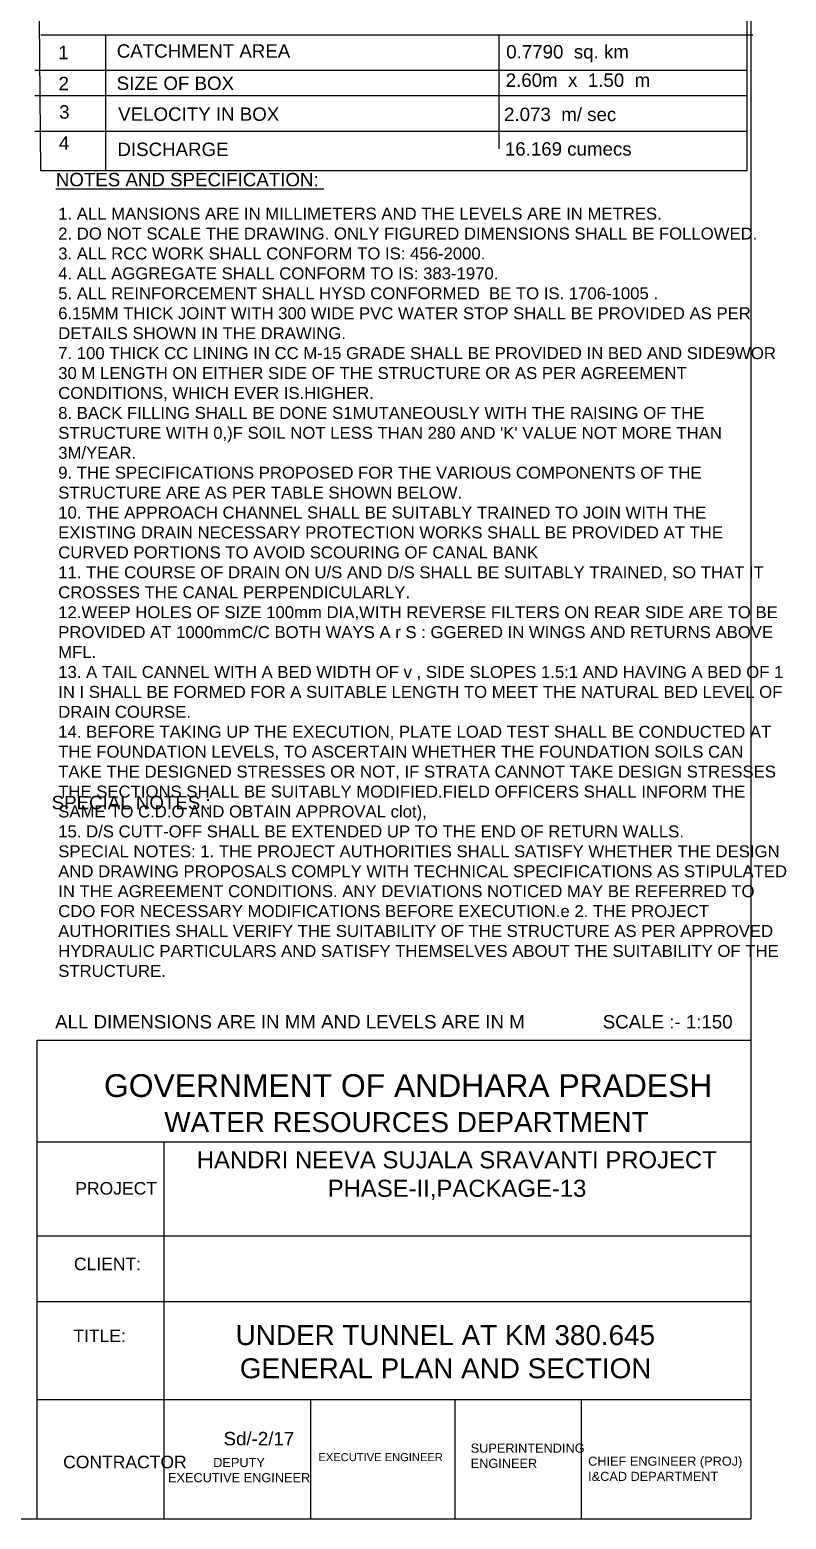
# Model space of a CAD drawing. Header units: millimetres. Extents: x 5757051 to 5765147, y 20977832 to 20981769.
# Drawn here: x 5763819 to 5765147, y 20977832 to 20980448 of the extents above; entities that cross this region are included whole.
import ezdxf

# ---------------------------------------------------------------- set-up
doc = ezdxf.new("R2010")
doc.units = ezdxf.units.MM
doc.header["$MEASUREMENT"] = 0
doc.layers.add('DIMENSIONS', color=7, linetype='Continuous')
doc.styles.get("Standard").update_dxf_attribs({"font": 'arial.ttf', "height": 23.5})

msp = doc.modelspace()

# ---------------------------------------------------------------- linework, layer by layer
at = {"layer": 'DIMENSIONS', "color": 0}
for points in [[(5765084.7, 20977831.8), (5757050.8, 20977831.8), (5757050.8, 20981769.1), (5765084.7, 20981769.1)], [(5763831.8, 20978673.2), (5765084.7, 20978673.2), (5765084.7, 20977831.8), (5763831.8, 20977831.8)]]:
    msp.add_lwpolyline(points, close=True, dxfattribs=at)
for points in [[(5763826.6, 20981527.2), (5765077.4, 20981527.2), (5765077.4, 20980200.4), (5763838, 20980200.4), (5763826.6, 20981527.2)], [(5763838.1, 20980439.1), (5765088.2, 20980439.1)], [(5763951.8, 20980439.1), (5763951.8, 20980200.4)], [(5764641.9, 20980439.1), (5764641.9, 20980239.1)], [(5763827.4, 20980377), (5765077.4, 20980377)], [(5763827.4, 20980332.4), (5765077.4, 20980332.4)], [(5763827.4, 20980270.3), (5765077.4, 20980270.3)], [(5763831.8, 20978494.5), (5765084.7, 20978494.5)], [(5764054, 20978494.5), (5764054, 20977831.8)], [(5763831.8, 20978329.7), (5765084.7, 20978329.7)], [(5763831.8, 20978214.1), (5765084.7, 20978214.1)], [(5763831.8, 20978041.9), (5765084.7, 20978041.9)], [(5764311.6, 20978041.9), (5764311.6, 20977831.8)], [(5764565, 20978041.9), (5764565, 20977831.8)], [(5764786.9, 20978041.9), (5764786.9, 20977831.8)]]:
    msp.add_lwpolyline(points, dxfattribs=at)

# ---------------------------------------------------------------- texts
for s, p in [('1', (5763868.6, 20980396.5)), ('CATCHMENT AREA', (5763971.4, 20980399.1)), ('0.7790  sq. km', (5764655.1, 20980397.8)), ('2', (5763869.2, 20980342)), ('SIZE OF BOX', (5763971.2, 20980342.4)), ('2.60m  x  1.50  m', (5764654.2, 20980347.9)), ('3', (5763870.3, 20980292)), ('VELOCITY IN BOX', (5763973.9, 20980288.2)), ('2.073  m/ sec', (5764651.3, 20980287.8)), ('4', (5763869.7, 20980237.4)), ('DISCHARGE', (5763972.5, 20980226.4)), ('16.169 cumecs', (5764652.7, 20980227.1)), ('%%UNOTES AND SPECIFICATION: ', (5763864.4, 20980173.2)), ('SPECIAL NOTES :', (5763857.1, 20979078.9)), ('ALL DIMENSIONS ARE IN MM AND LEVELS ARE IN M               SCALE :- 1:150', (5763863.2, 20978693.8)), ('Sd/-2/17', (5764158.9, 20977961.6))]:
    msp.add_text(s, height=23.5, dxfattribs=at).set_placement(p)
at = {"layer": 'DIMENSIONS', "color": 0, "attachment_point": 1}
for s, insert, char_height, width in [("1. ALL MANSIONS ARE IN MILLIMETERS AND THE LEVELS ARE IN METRES. \\P2. DO NOT SCALE THE DRAWING. ONLY FIGURED DIMENSIONS SHALL BE FOLLOWED. \\P3. ALL RCC WORK SHALL CONFORM TO IS: 456-2000. \\P4. ALL AGGREGATE SHALL CONFORM TO IS: 383-1970. \\P5. ALL REINFORCEMENT SHALL HYSD CONFORMED  BE TO IS. 1706-1005 .   \\P6.15MM THICK JOINT WITH 300 WIDE PVC WATER STOP SHALL BE PROVIDED AS PER DETAILS SHOWN IN THE DRAWING.  \\P7. 100 THICK CC LINING IN CC M-15 GRADE SHALL BE PROVIDED IN BED AND SIDE9WOR 30 M LENGTH ON EITHER SIDE OF THE STRUCTURE OR AS PER AGREEMENT CONDITIONS, WHICH EVER IS.HIGHER. \\P8. BACK FILLING SHALL BE DONE S1MUTANEOUSLY WITH THE RAISING OF THE STRUCTURE WITH 0,)F SOIL NOT LESS THAN 280 AND 'K' VALUE NOT MORE THAN 3M/YEAR. \\P9. THE SPECIFICATIONS PROPOSED FOR THE VARIOUS COMPONENTS OF THE STRUCTURE ARE AS PER TABLE SHOWN BELOW. \\P10. THE APPROACH CHANNEL SHALL BE SUITABLY TRAINED TO JOIN WITH THE EXISTING DRAIN NECESSARY PROTECTION WORKS SHALL BE PROVIDED AT THE CURVED PORTIONS TO AVOID SCOURING OF CANAL BANK \\P11. THE COURSE OF DRAIN ON U/S AND D/S SHALL BE SUITABLY TRAINED, SO THAT IT CROSSES THE CANAL PERPENDICULARLY.  \\P12.WEEP HOLES OF SIZE 100mm DIA,WITH REVERSE FILTERS ON REAR SIDE ARE TO BE PROVIDED AT 1000mmC/C BOTH WAYS A r S : GGERED IN WINGS AND RETURNS ABOVE MFL. \\P13. A TAIL CANNEL WITH A BED WIDTH OF v , SIDE SLOPES 1.5:1 AND HAVING A BED OF 1 IN I SHALL BE FORMED FOR A SUITABLE LENGTH TO MEET THE NATURAL BED LEVEL OF DRAIN COURSE. \\P14. BEFORE TAKING UP THE EXECUTION, PLATE LOAD TEST SHALL BE CONDUCTED AT THE FOUNDATION LEVELS, TO ASCERTAIN WHETHER THE FOUNDATION SOILS CAN TAKE THE DESIGNED STRESSES OR NOT, IF STRATA CANNOT TAKE DESIGN STRESSES THE SECTIONS SHALL BE SUITABLY MODIFIED.FIELD OFFICERS SHALL INFORM THE SAME TO C.D.O AND OBTAIN APPROVAL clot),   \\P15. D/S CUTT-OFF SHALL BE EXTENDED UP TO THE END OF RETURN WALLS. \\PSPECIAL NOTES: 1. THE PROJECT AUTHORITIES SHALL SATISFY WHETHER THE DESIGN AND DRAWING PROPOSALS COMPLY WITH TECHNICAL SPECIFICATIONS AS STIPULATED IN THE AGREEMENT CONDITIONS. ANY DEVIATIONS NOTICED MAY BE REFERRED TO CDO FOR NECESSARY MODIFICATIONS BEFORE EXECUTION.e 2. THE PROJECT AUTHORITIES SHALL VERIFY THE SUITABILITY OF THE STRUCTURE AS PER APPROVED HYDRAULIC PARTICULARS AND SATISFY THEMSELVES ABOUT THE SUITABILITY OF THE STRUCTURE. ", (5763868.6, 20980135.7), 21, 1275.945), ('\\pi73.899;{\\H1.7021x;GOVERNMENT OF ANDHARA PRADESH  \\P\\pi179.83;\\H0.875x;WATER RESOURCES DEPARTMENT }', (5763875.1, 20978613.5), 23.5, 1208.353), ('\\pi3.175;HANDRI NEEVA SUJALA SRAVANTI PROJECT \\P\\pi233;PHASE-II,PACKAGE-13', (5764108.7, 20978478.1), 30, 915.047), ('PROJECT ', (5763898.6, 20978424), 22, 162.336), ('CLIENT:', (5763896.2, 20978291.2), 22, 162.336), ('TITLE:', (5763895.1, 20978165), 22, 162.336), ('\\pi24.865;UNDER TUNNEL AT KM 380.645 \\P\\pi32.087;GENERAL PLAN AND SECTION ', (5764155.3, 20978172.7), 35, 780.29), ('SUPERINTENDING \\PENGINEER  ', (5764592.7, 20977964.6), 16, 393.681), ('CONTRACTOR ', (5763877.3, 20977943.3), 22, 162.336), ('\\pi152.46;DEPUTY \\P\\pi73.043;EXECUTIVE ENGINEER ', (5763988.3, 20977939.4), 16, 393.681), ('EXECUTIVE ENGINEER ', (5764325.4, 20977947.8), 14, 249.524), ('CHIEF ENGINEER (PROJ) \\PI&CAD DEPARTMENT ', (5764798.9, 20977941.7), 16, 270.075)]:
    msp.add_mtext(s, dxfattribs=dict(at, insert=insert, char_height=char_height, width=width))

doc.saveas('drawing.dxf')
